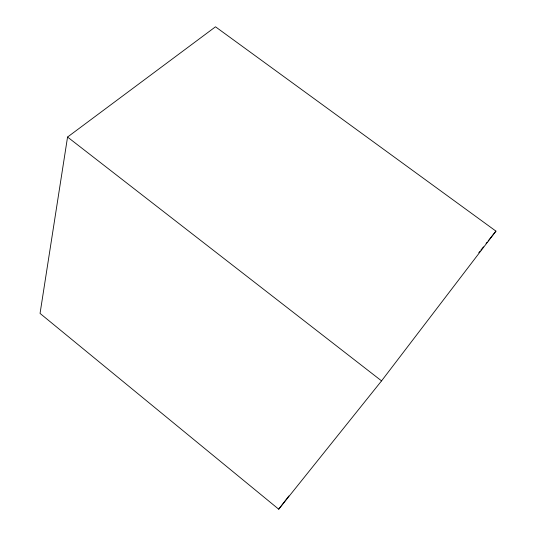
<?xml version="1.0" encoding="UTF-8"?>
<svg xmlns="http://www.w3.org/2000/svg" width="536" height="536" viewBox="0 0 536 536"><rect width="100%" height="100%" fill="white"/><g stroke="black" fill="none" stroke-linecap="round" stroke-linejoin="round"><path stroke-width="0.8" d="M67.556 137.049L40.053 313.419L278.713 509.2L381.552 380.882L495.947 231.13L215.505 26.8L67.556 137.049L381.552 380.882M278.713 509.2L288.897 495.941M478.795 252.751L479.834 251.438M480.872 250.131L483.472 246.855M486.072 243.579L487.11 242.265M488.149 240.959L495.947 231.13"/></g></svg>
